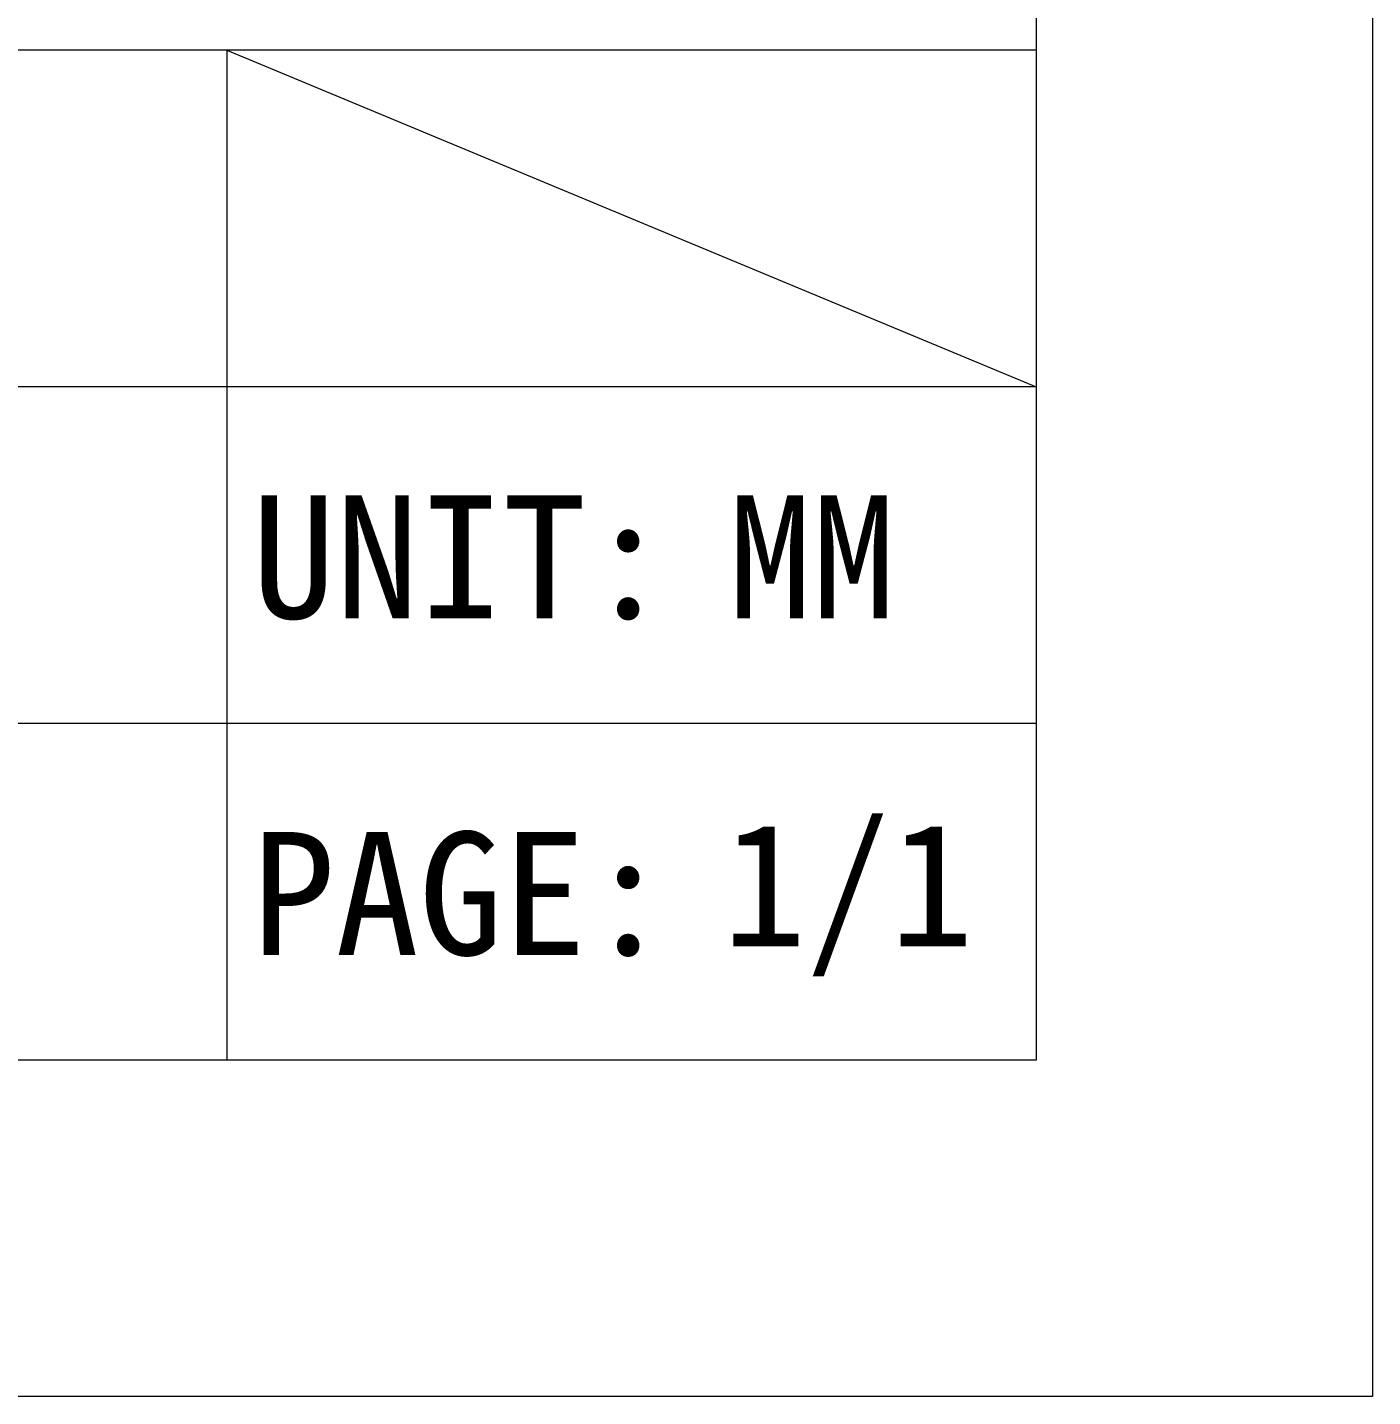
# Model space of a CAD drawing. Header units: inches. Extents: x 7170 to 7671, y -960 to -576.
# Drawn here: x 7637.99 to 7670.57, y -960.49 to -927.35 of the extents above; entities that cross this region are included whole.
import ezdxf
from ezdxf.enums import TextEntityAlignment as Align

# ---------------------------------------------------------------- set-up
doc = ezdxf.new("R2010")
doc.units = ezdxf.units.IN
doc.header["$MEASUREMENT"] = 0
doc.layers.add('VIEWE_TK', color=7, linetype='Continuous', lineweight=18)
doc.styles.add('VIEWE.KT', font='simkai.ttf')
doc.styles.add('WLYH_TK', font='')
doc.styles.get('WLYH_TK').set_extended_font_data('Microsoft YaHei')

# ---------------------------------------------------------------- blocks, each defined once
blk = doc.blocks.new('VIEWE_TUKUANG')
at = {"layer": 'VIEWE_TK'}
for p, q in [((5807.171, 5301.657), (5719.872, 5301.657)), ((5795.141, 5301.657), (5795.141, 5286.657)), ((5795.141, 5301.657), (5807.171, 5296.657)), ((5807.171, 5296.657), (5719.872, 5296.657)), ((5807.171, 5291.657), (5719.872, 5291.657))]:
    blk.add_line(p, q, dxfattribs=at)
at = {"layer": 'VIEWE_TK', "color": 0}
blk.add_line((5795.141, 5292.384), (5795.141, 5286.657), dxfattribs=at)
at = {"layer": 'VIEWE_TK'}
for points in [[(5812.171, 5281.657), (5505.171, 5281.657), (5505.171, 5501.657), (5812.171, 5501.657)], [(5510.171, 5286.657), (5510.171, 5496.657), (5807.171, 5496.657), (5807.171, 5286.657)]]:
    blk.add_lwpolyline(points, close=True, dxfattribs=at)
at = {"layer": 'VIEWE_TK', "style": 'VIEWE.KT'}
for s, p in [('UNIT:', (5795.51, 5293.218)), ('MM', (5802.595, 5293.218)), ('PAGE:', (5795.51, 5288.218))]:
    blk.add_text(s, height=1.8284, dxfattribs=at).set_placement(p)
at = {"layer": 'VIEWE_TK'}
for tag, style, p in [('MODUEL_NO.', 'WLYH_TK', (5752.369, 5299.132)), ('DRAWN', 'VIEWE.KT', (5788.072, 5299.111)), ('TITLE', 'WLYH_TK', (5752.369, 5294.132)), ('CHECKED', 'VIEWE.KT', (5788.072, 5294.111)), ('APPROVE', 'VIEWE.KT', (5788.072, 5289.111)), ('PAGE', 'VIEWE.KT', (5804.375, 5289.111))]:
    blk.add_attdef(tag, text='', height=1.828, dxfattribs=dict(at, style=style)).set_placement(p, align=Align.MIDDLE)

msp = doc.modelspace()

# ---------------------------------------------------------------- block references
at = {"layer": 'VIEWE_TK'}
ref = msp.add_blockref('VIEWE_TUKUANG', (-1801.882, -9568.335), dxfattribs=dict(at, xscale=1.629761181221284, yscale=1.629761181221141, zscale=1.629761181221208))
ref.add_attrib('PAGE', '1/1', dxfattribs={"height": 2.9799, "style": 'VIEWE.KT'}).set_placement((7657.863, -948.346), align=Align.MIDDLE)

doc.saveas('drawing.dxf')
